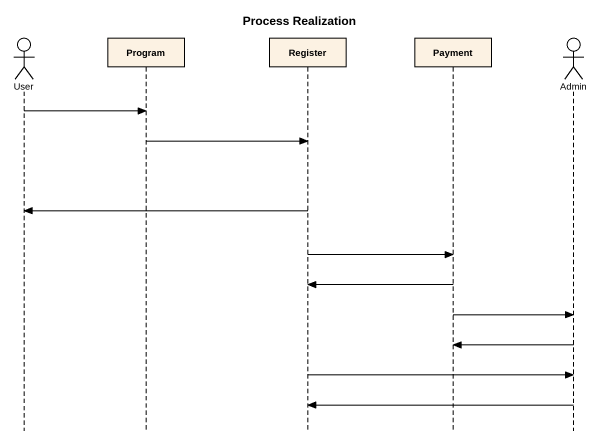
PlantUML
@startuml
title Process Realization
hide footbox
actor User
participant Program
participant Register
participant Payment
actor Admin

User -> Program
Program -> Register
Register -> User
Register -> Payment
Payment -> Register
Payment -> Admin
Admin -> Payment
Register -> Admin
Admin -> Register
@enduml
